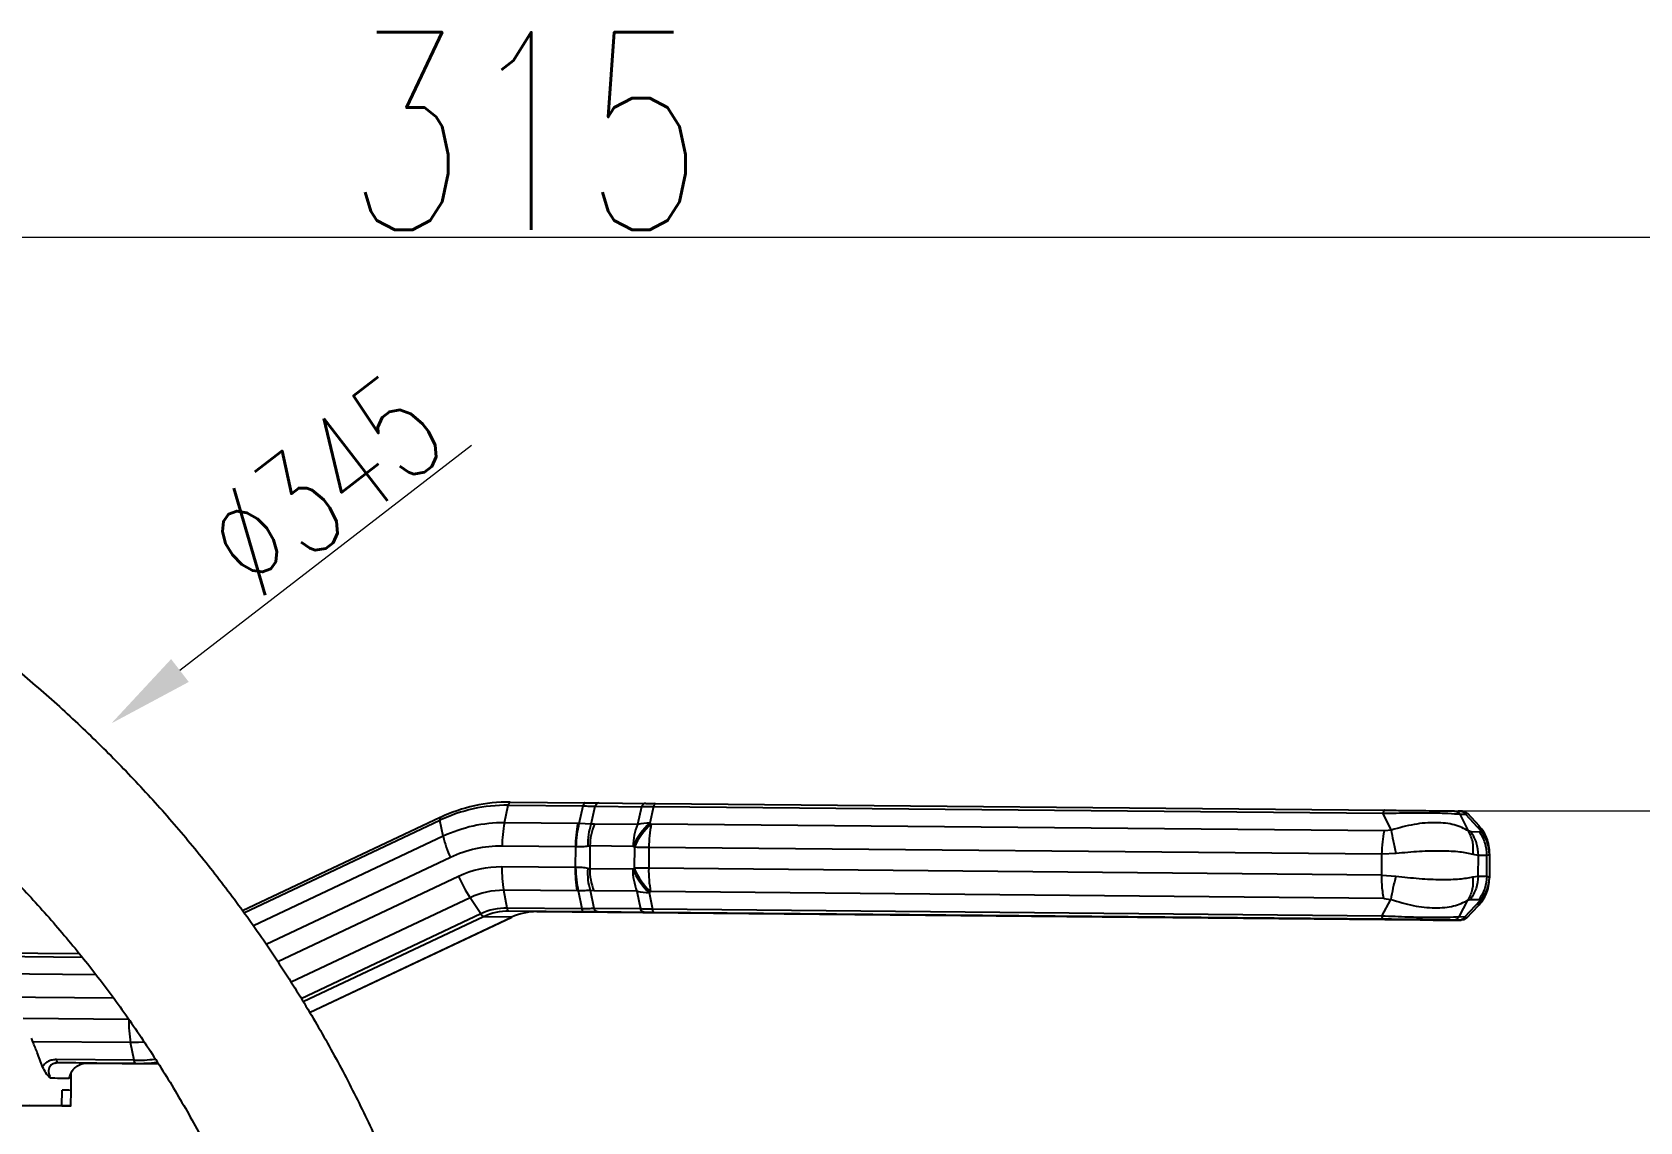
# Model space of a CAD drawing. Header units: millimetres. Extents: x 2344 to 4024, y 1094 to 2282.
# Drawn here: x 3033.4 to 3219.2, y 1496.1 to 1622 of the extents above; entities that cross this region are included whole.
import ezdxf

# ---------------------------------------------------------------- set-up
doc = ezdxf.new("R2010")
doc.units = ezdxf.units.MM
doc.layers.add('AM_5', color=3, linetype='Continuous', lineweight=25)
doc.layers.add('标注', color=3, linetype='Continuous', lineweight=13)
doc.styles.add('SLDTEXTSTYLE1', font='txt.shx', dxfattribs={"width": 0.7, "bigfont": 'gbcbig.shx'})
doc.dimstyles.new('SLDDIMSTYLE12$0', dxfattribs={"dimtxt": 12, "dimasz": 10, "dimexe": 0, "dimexo": 0.0625, "dimgap": 0.875, "dimtad": 1, "dimdec": 1, "dimlfac": 1.8, "dimrnd": 1e-09, "dimzin": 12, "dimdsep": 46, "dimtxsty": 'SLDTEXTSTYLE1', "dimcen": 0.09, "dimdle": 8.16, "dimclrd": 3, "dimclre": 3, "dimadec": 0, "dimazin": 3, "dimtfac": 1, "dimtdec": 1, "dimtofl": 0, "dimtmove": 0, "dimatfit": 3, "dimfxl": 0, "dimfrac": 2, "dimtolj": 1, "dimlwd": 5, "dimlwe": 5, "dimarcsym": 0})
doc.dimstyles.new('SLDDIMSTYLE12$3', dxfattribs={"dimtxt": 12, "dimasz": 10, "dimexe": 0, "dimexo": 0.0625, "dimgap": 0.875, "dimtad": 1, "dimdec": 1, "dimlfac": 1.8, "dimrnd": 1e-09, "dimzin": 12, "dimdsep": 46, "dimtxsty": 'SLDTEXTSTYLE1', "dimcen": 0.09, "dimdle": 8.16, "dimclrd": 3, "dimclre": 3, "dimadec": 0, "dimazin": 3, "dimtfac": 1, "dimtdec": 1, "dimtofl": 0, "dimtmove": 0, "dimatfit": 3, "dimfxl": 0, "dimfrac": 2, "dimtolj": 1, "dimlwd": 5, "dimlwe": 5, "dimarcsym": 0})

# ---------------------------------------------------------------- blocks, each defined once
blk = doc.blocks.new('*D64')
at = {"layer": 'Defpoints', "color": 0, "transparency": 16777216}
for p in [(2933.73, 1598.29), (2933.73, 1430.36), (3247.75, 1420.49)]:
    blk.add_point(p, dxfattribs=at)
at = {"layer": '标注', "color": 3, "linetype": 'Continuous', "lineweight": 5, "transparency": 16777216}
for p, q in [((2933.73, 1430.42), (2933.73, 1598.29)), ((3237.75, 1598.29), (2943.73, 1598.29))]:
    blk.add_line(p, q, dxfattribs=at)
at = {"layer": '标注', "color": 3, "lineweight": 5, "transparency": 16777216}
blk.add_line((3247.75, 1420.55), (3247.75, 1598.29), dxfattribs=at)
at = {"layer": '标注', "color": 3, "transparency": 16777216}
for points in [[(2943.73, 1599.96), (2943.73, 1596.62), (2933.73, 1598.29)], [(3237.75, 1599.96), (3237.75, 1596.62), (3247.75, 1598.29)]]:
    blk.add_solid(points, dxfattribs=at)
at = {"layer": '标注', "color": 0, "transparency": 16777216, "insert": (3090.41, 1610.59), "char_height": 10, "attachment_point": 5, "style": 'SLDTEXTSTYLE1'}
blk.add_mtext('\\A1;{\\H2.28571x;315}', dxfattribs=at)
blk = doc.blocks.new('*D68')
at = {"layer": 'Defpoints', "color": 0, "transparency": 16777216}
for p in [(3197.74, 1532.02), (3467.94, 1532.02), (2933.73, 1430.36)]:
    blk.add_point(p, dxfattribs=at)
at = {"layer": '标注', "color": 3, "linetype": 'Continuous', "lineweight": 5, "transparency": 16777216}
for p, q in [((3197.8, 1532.02), (3467.94, 1532.02)), ((3467.94, 1440.36), (3467.94, 1522.02))]:
    blk.add_line(p, q, dxfattribs=at)
at = {"layer": '标注', "color": 3, "lineweight": 5, "transparency": 16777216}
blk.add_line((2933.8, 1430.36), (3467.94, 1430.36), dxfattribs=at)
at = {"layer": '标注', "color": 3, "transparency": 16777216}
for points in [[(3466.27, 1522.02), (3469.6, 1522.02), (3467.94, 1532.02)], [(3466.27, 1440.36), (3469.6, 1440.36), (3467.94, 1430.36)]]:
    blk.add_solid(points, dxfattribs=at)
at = {"layer": '标注', "color": 0, "transparency": 16777216, "insert": (3455.63, 1481.19), "char_height": 10, "attachment_point": 5, "rotation": 90, "style": 'SLDTEXTSTYLE1'}
blk.add_mtext('\\A1;{\\H2.28571x;115}', dxfattribs=at)
blk = doc.blocks.new('*D49')
at = {"layer": 'AM_5', "color": 3, "linetype": 'Continuous', "lineweight": 5, "transparency": 16777216}
blk.add_line((3084.19, 1574.25), (3050.51, 1548.25), dxfattribs=at)
at = {"layer": 'AM_5', "color": 3, "lineweight": 5, "transparency": 16777216}
for p, q in [((2983.13, 1496.32), (2983.31, 1496.32)), ((2983.22, 1496.23), (2983.22, 1496.41))]:
    blk.add_line(p, q, dxfattribs=at)
at = {"layer": 'AM_5', "color": 3, "transparency": 16777216}
blk.add_solid([(3049.49, 1549.57), (3051.53, 1546.93), (3042.59, 1542.14)], dxfattribs=at)
at = {"layer": 'Defpoints', "color": 0, "transparency": 16777216}
for p in [(3042.59, 1542.14), (2923.85, 1450.49)]:
    blk.add_point(p, dxfattribs=at)
at = {"layer": 'AM_5', "color": 0, "transparency": 16777216, "insert": (3067.11, 1569.75), "char_height": 12, "attachment_point": 5, "rotation": 37.6642, "style": 'SLDTEXTSTYLE1'}
blk.add_mtext('\\A1;%%C345', dxfattribs=at)

msp = doc.modelspace()

# ---------------------------------------------------------------- linework, layer by layer
at = {"color": 7, "linetype": 'Continuous', "lineweight": 25}
for p, q in [((3088.009, 1530.651), (3088.451, 1532.683)), ((3088.451, 1532.683), (3097.101, 1532.602)), ((3088.653, 1533.04), (3097.303, 1532.959)), ((3098.966, 1532.944), (3098.826, 1532.92)), ((3098.966, 1532.944), (3104.333, 1532.901)), ((3105.442, 1532.891), (3189.727, 1532.105)), ((3080.581, 1531.262), (3057.738, 1520.474)), ((3057.904, 1520.247), (3080.553, 1530.943)), ((3080.94, 1529.093), (3080.553, 1530.943)), ((3096.659, 1530.567), (3097.101, 1532.602)), ((3098.029, 1530.485), (3098.48, 1532.558)), ((3098.48, 1532.558), (3103.847, 1532.514)), ((3103.847, 1532.514), (3103.401, 1530.462)), ((3105.24, 1532.535), (3104.822, 1530.612)), ((3105.24, 1532.535), (3189.525, 1531.749)), ((3190.503, 1529.804), (3189.525, 1531.749)), ((3197.742, 1532.016), (3198.387, 1532.005)), ((3199.408, 1529.705), (3198.43, 1531.65)), ((3198.43, 1531.65), (3199.075, 1531.639)), ((3199.075, 1531.639), (3199.214, 1531.687)), ((3199.075, 1531.639), (3200.854, 1529.68)), ((3199.214, 1531.687), (3199.246, 1531.698)), ((3200.667, 1530.258), (3199.31, 1531.753)), ((3080.94, 1529.093), (3059.008, 1518.736)), ((3096.484, 1530.572), (3088.009, 1530.651)), ((3096.659, 1530.567), (3096.484, 1530.572)), ((3098.029, 1530.485), (3096.659, 1530.567)), ((3098.424, 1530.502), (3098.029, 1530.485)), ((3103.401, 1530.462), (3098.424, 1530.502)), ((3104.973, 1530.5), (3104.822, 1530.612)), ((3189.688, 1529.711), (3104.973, 1530.5)), ((3190.503, 1529.804), (3189.688, 1529.711)), ((3199.707, 1529.599), (3199.408, 1529.705)), ((3200.699, 1529.582), (3199.707, 1529.599)), ((3200.59, 1530.269), (3200.615, 1530.214)), ((3200.615, 1530.214), (3200.854, 1529.68)), ((3200.854, 1529.68), (3200.699, 1529.582)), ((3096.209, 1527.876), (3087.734, 1527.955)), ((3096.209, 1527.876), (3096.185, 1525.476)), ((3097.89, 1527.972), (3097.864, 1525.351)), ((3102.867, 1527.931), (3097.89, 1527.972)), ((3103.018, 1527.82), (3102.867, 1527.931)), ((3103.018, 1527.82), (3102.995, 1525.42)), ((3104.698, 1527.805), (3104.674, 1525.405)), ((3189.413, 1527.015), (3104.698, 1527.805)), ((3191.041, 1527.101), (3189.413, 1527.015)), ((3081.762, 1526.639), (3060.478, 1516.588)), ((3096.185, 1525.476), (3087.711, 1525.555)), ((3096.273, 1525.478), (3096.185, 1525.476)), ((3097.864, 1525.351), (3097.667, 1525.373)), ((3102.841, 1525.311), (3097.864, 1525.351)), ((3102.995, 1525.42), (3102.841, 1525.311)), ((3189.39, 1524.615), (3104.674, 1525.405)), ((3189.39, 1524.615), (3189.413, 1527.015)), ((3200.545, 1526.891), (3199.946, 1527.002)), ((3200.521, 1524.491), (3200.545, 1526.891)), ((3201.537, 1526.874), (3200.545, 1526.891)), ((3201.514, 1524.474), (3201.537, 1526.874)), ((3201.846, 1526.969), (3201.537, 1526.874)), ((3201.86, 1524.284), (3201.888, 1527.047)), ((3082.713, 1524.454), (3061.813, 1514.584)), ((3189.39, 1524.615), (3191.015, 1524.498)), ((3199.92, 1524.399), (3200.521, 1524.491)), ((3200.521, 1524.491), (3201.514, 1524.474)), ((3201.514, 1524.474), (3201.821, 1524.366)), ((3084.031, 1521.992), (3063.358, 1512.229)), ((3085.262, 1520.127), (3084.031, 1521.992)), ((3096.407, 1522.772), (3087.932, 1522.851)), ((3088.333, 1520.804), (3087.932, 1522.851)), ((3096.983, 1520.723), (3096.581, 1522.773)), ((3098.363, 1520.744), (3097.953, 1522.832)), ((3098.347, 1522.808), (3097.953, 1522.832)), ((3103.324, 1522.767), (3098.347, 1522.808)), ((3103.324, 1522.767), (3103.73, 1520.7)), ((3104.896, 1522.701), (3104.742, 1522.592)), ((3104.742, 1522.592), (3105.122, 1520.655)), ((3189.611, 1521.911), (3104.896, 1522.701)), ((3189.407, 1519.869), (3190.423, 1521.802)), ((3189.611, 1521.911), (3190.423, 1521.802)), ((3198.312, 1519.77), (3199.328, 1521.703)), ((3200.775, 1521.678), (3198.957, 1519.759)), ((3199.328, 1521.703), (3199.629, 1521.8)), ((3199.629, 1521.8), (3200.622, 1521.782)), ((3200.775, 1521.678), (3200.522, 1521.133)), ((3200.622, 1521.782), (3200.775, 1521.678)), ((3085.262, 1520.127), (3064.511, 1510.327)), ((3085.603, 1519.796), (3064.742, 1509.944)), ((3065.486, 1508.717), (3088.827, 1519.74)), ((3065.49, 1508.711), (3088.855, 1519.745)), ((3088.827, 1519.74), (3085.603, 1519.796)), ((3096.983, 1520.723), (3088.333, 1520.804)), ((3097.178, 1520.36), (3088.528, 1520.44)), ((3091.753, 1520.384), (3088.528, 1520.44)), ((3091.753, 1520.384), (3193.819, 1519.433)), ((3103.73, 1520.7), (3098.363, 1520.744)), ((3104.208, 1520.302), (3098.841, 1520.345)), ((3189.407, 1519.869), (3105.122, 1520.655)), ((3189.602, 1519.506), (3105.317, 1520.292)), ((3198.957, 1519.759), (3198.312, 1519.77)), ((3199.186, 1519.663), (3198.957, 1519.759)), ((3199.191, 1519.633), (3200.571, 1521.089)), ((3200.522, 1521.133), (3200.497, 1521.08)), ((3197.617, 1519.417), (3197.264, 1519.422)), ((3198.261, 1519.406), (3197.617, 1519.417)), ((3023.606, 1515.287), (3039.205, 1515.142)), ((3038.908, 1515.503), (3028.659, 1515.598)), ((3040.78, 1513.09), (3024.722, 1513.24)), ((3042.868, 1510.373), (3025.581, 1510.534)), ((3032.382, 1508.07), (3044.592, 1507.956)), ((3044.814, 1505.252), (3033.512, 1505.358)), ((3045.215, 1503.205), (3044.814, 1505.252)), ((3036.081, 1502.886), (3036.417, 1502.953)), ((3045.215, 1503.205), (3036.262, 1503.288)), ((3045.41, 1502.842), (3036.456, 1502.925)), ((3037.93, 1499.732), (3037.951, 1501.761)), ((3039.681, 1502.869), (3047.998, 1502.791)), ((3047.995, 1502.797), (3045.41, 1502.842)), ((3036.867, 1497.958), (3036.885, 1499.758)), ((3037.913, 1497.932), (3037.93, 1499.732))]:
    msp.add_line(p, q, dxfattribs=at)
at = {"color": 7, "linetype": 'Continuous', "lineweight": 25, "flags": 128}
for points in [[(3088.653, 1533.04), (3088.625, 1533.034), (3088.596, 1533.017), (3088.568, 1532.987), (3088.541, 1532.947), (3088.516, 1532.895), (3088.492, 1532.833), (3088.471, 1532.762), (3088.451, 1532.683)], [(3080.581, 1531.262), (3080.561, 1531.247), (3080.545, 1531.22), (3080.535, 1531.183), (3080.531, 1531.136), (3080.532, 1531.08), (3080.54, 1531.016), (3080.553, 1530.943)], [(3080.609, 1531.268), (3080.582, 1531.263), (3080.581, 1531.262)], [(3104.698, 1527.805), (3104.469, 1527.807), (3104.245, 1527.809), (3104.025, 1527.811), (3103.81, 1527.813), (3103.602, 1527.815), (3103.4, 1527.816), (3103.205, 1527.818), (3103.018, 1527.82)], [(3104.674, 1525.405), (3104.445, 1525.407), (3104.221, 1525.409), (3104.001, 1525.411), (3103.786, 1525.413), (3103.578, 1525.415), (3103.376, 1525.417), (3103.181, 1525.418), (3102.995, 1525.42)], [(3088.528, 1520.44), (3088.5, 1520.447), (3088.471, 1520.465), (3088.444, 1520.496), (3088.418, 1520.537), (3088.394, 1520.59), (3088.371, 1520.652), (3088.351, 1520.724), (3088.333, 1520.804)], [(3088.827, 1519.74), (3088.854, 1519.745), (3088.855, 1519.745)], [(3046.365, 1505.313), (3045.724, 1505.27), (3044.814, 1505.252)], [(3045.41, 1502.842), (3045.381, 1502.848), (3045.353, 1502.867), (3045.326, 1502.897), (3045.3, 1502.939), (3045.276, 1502.991), (3045.253, 1503.053), (3045.233, 1503.125), (3045.215, 1503.205)], [(3036.867, 1497.958), (3037.519, 1497.945), (3037.86, 1497.936), (3037.884, 1497.929), (3037.593, 1497.926), (3036.988, 1497.926), (3036.078, 1497.929), (3034.873, 1497.935), (3033.387, 1497.945), (3031.638, 1497.957), (3029.645, 1497.972), (3027.433, 1497.99), (3025.027, 1498.011), (3022.613, 1498.032)], [(3033.132, 1498.012), (3034.66, 1497.992), (3035.91, 1497.973), (3036.867, 1497.958)]]:
    msp.add_lwpolyline(points, dxfattribs=at)
at = {"color": 7, "linetype": 'Continuous', "lineweight": 25}
for centre, radius, start, end in [((3088.295, 1514.592), 18.092, 89.50598, 115.33797), ((3088.494, 1514.614), 18.427, 89.50598, 115.33797), ((3087.87, 1514.458), 16.193, 89.50598, 115.33797), ((3093.769, 1532.027), 13.161, 192.87983, 204.16502), ((3101.41, 1527.922), 13.676, 168.49211, 179.86263), ((3109.885, 1527.843), 13.676, 168.49211, 179.86263), ((3104.206, 1527.962), 6.315, 156.27767, 179.90907), ((3109.909, 1524.85), 7.686, 131.4371, 156.36499), ((3109.183, 1527.921), 6.315, 156.27771, 179.9091), ((3110.06, 1524.738), 7.686, 131.43697, 156.365), ((3104.728, 1524.697), 5.916, 89.09076, 102.96484), ((3118.374, 1527.772), 13.676, 168.49211, 179.86256), ((3087.617, 1514.275), 13.681, 89.50598, 115.33797), ((3087.612, 1514.109), 11.447, 89.50599, 115.33796), ((3101.441, 1525.317), 13.732, 179.00735, 190.34641), ((3109.915, 1525.238), 13.732, 179.00735, 190.34641), ((3104.197, 1525.236), 6.334, 178.96403, 202.54985), ((3109.174, 1525.196), 6.334, 178.96401, 202.54981), ((3109.965, 1528.267), 7.713, 202.54175, 227.38207), ((3110.118, 1528.376), 7.713, 202.54174, 227.38226), ((3118.404, 1525.167), 13.732, 179.00745, 190.34642), ((3097.947, 1531.025), 16.591, 203.3322, 212.98961), ((3087.855, 1513.917), 8.934, 89.50599, 115.33797), ((3104.759, 1528.539), 5.947, 256.04222, 269.8406), ((3088.273, 1513.768), 7.036, 89.50598, 115.33797), ((3085.872, 1520.415), 0.675, 205.23062, 246.45974), ((3088.47, 1513.74), 6.701, 89.50598, 115.33797), ((3091.695, 1513.684), 6.701, 89.50598, 115.33797), ((3058.322, 1507.719), 13.732, 179.00735, 190.34641), ((3045.382, 1521.182), 17.977, 269.46721, 277.13383), ((3045.58, 1521.152), 18.311, 269.46742, 277.09332), ((3032.298, 1252.754), 248.397, 88.75198, 89.25514), ((3033.74, 1253.976), 248.964, 88.63245, 89.37469), ((3036.829, 1476.742), 23.016, 87.25703, 89.86151)]:
    msp.add_arc(centre, radius, start, end, dxfattribs=at)
for points, knots in [([(2782.105, 1453.029), (2781.937, 1451.848), (2781.46, 1448.487), (2780.892, 1442.919), (2780.491, 1436.328), (2780.378, 1429.725), (2780.548, 1423.123), (2781.002, 1416.535), (2781.74, 1409.973), (2782.76, 1403.448), (2784.059, 1396.973), (2785.636, 1390.56), (2787.488, 1384.221), (2789.611, 1377.968), (2792.001, 1371.812), (2794.654, 1365.764), (2797.565, 1359.837), (2800.728, 1354.04), (2804.138, 1348.384), (2807.789, 1342.881), (2811.672, 1337.54), (2815.783, 1332.371), (2820.112, 1327.384), (2824.651, 1322.588), (2829.393, 1317.992), (2834.328, 1313.604), (2839.448, 1309.432), (2844.743, 1305.485), (2850.202, 1301.77), (2855.817, 1298.293), (2861.576, 1295.061), (2867.468, 1292.08), (2873.484, 1289.355), (2879.611, 1286.892), (2885.839, 1284.695), (2892.156, 1282.768), (2898.549, 1281.115), (2905.008, 1279.739), (2911.52, 1278.641), (2918.073, 1277.826), (2924.656, 1277.293), (2931.255, 1277.044), (2937.859, 1277.08), (2944.455, 1277.399), (2951.031, 1278.003), (2957.575, 1278.889), (2964.075, 1280.055), (2970.519, 1281.501), (2976.895, 1283.223), (2983.19, 1285.217), (2989.394, 1287.481), (2995.494, 1290.01), (3001.48, 1292.799), (3007.341, 1295.843), (3013.065, 1299.137), (3018.642, 1302.674), (3024.061, 1306.447), (3029.313, 1310.451), (3034.387, 1314.677), (3039.275, 1319.118), (3043.968, 1323.765), (3048.456, 1328.609), (3052.731, 1333.642), (3056.785, 1338.855), (3060.612, 1344.238), (3064.203, 1349.78), (3067.552, 1355.471), (3070.653, 1361.302), (3073.5, 1367.26), (3076.088, 1373.336), (3078.412, 1379.518), (3080.467, 1385.793), (3082.251, 1392.152), (3083.759, 1398.581), (3084.989, 1405.07), (3085.939, 1411.605), (3086.606, 1418.175), (3086.99, 1424.768), (3087.089, 1431.371), (3086.905, 1437.972), (3086.436, 1444.559), (3085.684, 1451.12), (3084.65, 1457.643), (3083.337, 1464.114), (3081.746, 1470.524), (3079.88, 1476.859), (3077.744, 1483.108), (3075.34, 1489.259), (3072.674, 1495.3), (3069.751, 1501.222), (3066.575, 1507.012), (3063.153, 1512.66), (3059.49, 1518.155), (3055.595, 1523.488), (3051.474, 1528.648), (3047.134, 1533.626), (3042.584, 1538.412), (3037.832, 1542.998), (3032.887, 1547.375), (3027.758, 1551.535), (3022.455, 1555.471), (3016.988, 1559.175), (3011.366, 1562.639), (3005.6, 1565.859), (2999.701, 1568.827), (2993.679, 1571.539), (2987.547, 1573.989), (2981.314, 1576.172), (2974.994, 1578.086), (2968.596, 1579.725), (2962.135, 1581.087), (2955.62, 1582.17), (2949.065, 1582.972), (2942.482, 1583.49), (2935.882, 1583.725), (2929.278, 1583.675), (2922.683, 1583.341), (2916.108, 1582.724), (2909.565, 1581.823), (2903.068, 1580.643), (2896.627, 1579.183), (2890.256, 1577.448), (2883.965, 1575.439), (2877.766, 1573.162), (2871.671, 1570.62), (2865.691, 1567.818), (2859.837, 1564.761), (2854.12, 1561.455), (2848.551, 1557.906), (2843.14, 1554.121), (2837.896, 1550.106), (2832.831, 1545.869), (2827.953, 1541.418), (2823.27, 1536.761), (2818.793, 1531.906), (2814.529, 1526.864), (2810.486, 1521.642), (2806.671, 1516.252), (2803.092, 1510.702), (2799.755, 1505.003), (2796.667, 1499.166), (2793.832, 1493.201), (2791.258, 1487.12), (2788.947, 1480.933), (2786.905, 1474.653), (2785.135, 1468.291), (2783.643, 1461.858), (2782.68, 1456.758), (2782.225, 1453.806), (2782.105, 1453.029)], [0, 0, 0, 0, 0.00371707, 0.01057073, 0.01742476, 0.02427878, 0.03113281, 0.03798684, 0.04484087, 0.0516949, 0.05854893, 0.06540296, 0.07225699, 0.07911102, 0.08596505, 0.09281907, 0.0996731, 0.10652713, 0.11338116, 0.12023519, 0.12708922, 0.13394325, 0.14079728, 0.14765131, 0.15450534, 0.16135937, 0.1682134, 0.17506743, 0.18192146, 0.18877549, 0.19562952, 0.20248355, 0.20933758, 0.21619161, 0.22304564, 0.22989967, 0.2367537, 0.24360773, 0.25046176, 0.25731579, 0.26416982, 0.27102385, 0.27787788, 0.28473191, 0.29158594, 0.29843997, 0.305294, 0.31214803, 0.31900206, 0.32585609, 0.33271012, 0.33956415, 0.34641818, 0.35327221, 0.36012624, 0.36698027, 0.3738343, 0.38068833, 0.38754236, 0.39439639, 0.40125042, 0.40810445, 0.41495848, 0.42181251, 0.42866653, 0.43552056, 0.44237459, 0.44922862, 0.45608265, 0.46293668, 0.46979071, 0.47664474, 0.48349877, 0.4903528, 0.49720683, 0.50406086, 0.51091488, 0.51776891, 0.52462294, 0.53147697, 0.538331, 0.54518503, 0.55203906, 0.55889309, 0.56574712, 0.57260114, 0.57945517, 0.5863092, 0.59316323, 0.60001726, 0.60687129, 0.61372532, 0.62057935, 0.62743338, 0.63428741, 0.64114144, 0.64799547, 0.6548495, 0.66170352, 0.66855755, 0.67541158, 0.68226561, 0.68911964, 0.69597367, 0.7028277, 0.70968173, 0.71653576, 0.72338979, 0.73024382, 0.73709785, 0.74395188, 0.75080591, 0.75765994, 0.76451397, 0.771368, 0.77822203, 0.78507606, 0.79193009, 0.79878412, 0.80563816, 0.81249219, 0.81934622, 0.82620025, 0.83305428, 0.83990831, 0.84676234, 0.85361637, 0.8604704, 0.86732443, 0.87417846, 0.88103249, 0.88788652, 0.89474054, 0.90159457, 0.9084486, 0.91530263, 0.92215666, 0.92901069, 0.93586472, 0.94271875, 0.94957278, 0.95642681, 0.96328084, 0.97013487, 0.9769889, 0.98384293, 0.99069696, 0.99755098, 1, 1, 1, 1]), ([(2901.589, 1561.789), (2903.018, 1562.136), (2906.455, 1562.971), (2911.972, 1563.973), (2918.115, 1564.837), (2924.294, 1565.41), (2930.491, 1565.701), (2936.695, 1565.707), (2942.893, 1565.43), (2949.072, 1564.868), (2955.219, 1564.024), (2961.321, 1562.899), (2967.364, 1561.496), (2973.337, 1559.817), (2979.227, 1557.866), (2985.021, 1555.648), (2990.707, 1553.166), (2996.274, 1550.426), (3001.709, 1547.434), (3007.002, 1544.196), (3012.14, 1540.719), (3017.114, 1537.01), (3021.913, 1533.078), (3026.526, 1528.929), (3030.944, 1524.573), (3035.159, 1520.02), (3039.16, 1515.278), (3042.939, 1510.358), (3046.489, 1505.269), (3049.803, 1500.024), (3052.872, 1494.632), (3055.691, 1489.105), (3058.254, 1483.455), (3060.555, 1477.693), (3062.59, 1471.832), (3064.354, 1465.883), (3065.843, 1459.86), (3067.056, 1453.776), (3067.986, 1447.642), (3068.643, 1441.471), (3068.985, 1435.278), (3069.105, 1430.995), (3069.03, 1428.784), (3069.025, 1428.638)], [0, 0, 0, 0, 0.0178666, 0.0430042, 0.0681417, 0.0932792, 0.1184167, 0.1435543, 0.1686918, 0.1938293, 0.2189668, 0.2441044, 0.2692419, 0.2943794, 0.319517, 0.3446545, 0.369792, 0.3949295, 0.4200671, 0.4452046, 0.4703421, 0.4954797, 0.5206172, 0.5457547, 0.5708923, 0.5960298, 0.6211673, 0.6463048, 0.6714424, 0.6965799, 0.7217174, 0.746855, 0.7719925, 0.79713, 0.8222676, 0.8474051, 0.8725426, 0.8976802, 0.9228177, 0.9479552, 0.9730928, 0.9982303, 1, 1, 1, 1]), ([(3098.835, 1532.92), (3098.596, 1532.924), (3098.117, 1532.932), (3097.532, 1532.937), (3097.239, 1532.939)], [0, 0, 0, 0, 0.4996452, 1, 1, 1, 1]), ([(3098.826, 1532.92), (3098.826, 1532.92), (3098.779, 1532.912), (3098.691, 1532.847), (3098.57, 1532.73), (3098.51, 1532.615), (3098.48, 1532.558)], [0, 0, 0, 0, 0.0017927, 0.3345285, 0.6672642, 1, 1, 1, 1]), ([(3104.333, 1532.901), (3104.526, 1532.899), (3104.866, 1532.896), (3105.268, 1532.893), (3105.442, 1532.891)], [0, 0, 0, 0, 0.56777287, 1, 1, 1, 1]), ([(3097.101, 1532.602), (3097.349, 1532.599), (3097.853, 1532.591), (3098.269, 1532.569), (3098.48, 1532.558)], [0, 0, 0, 0, 0.4914989, 1, 1, 1, 1]), ([(3103.847, 1532.514), (3104.063, 1532.522), (3104.491, 1532.537), (3104.992, 1532.536), (3105.24, 1532.535)], [0, 0, 0, 0, 0.5049534, 1, 1, 1, 1]), ([(3189.525, 1531.749), (3190.542, 1531.773), (3192.428, 1531.817), (3195.127, 1531.816), (3197.299, 1531.762), (3198.035, 1531.689), (3198.43, 1531.65)], [0, 0, 0, 0, 0.2702915, 0.5008839, 0.7316205, 1, 1, 1, 1]), ([(3189.727, 1532.105), (3190.431, 1532.099), (3191.741, 1532.086), (3193.661, 1532.067), (3195.381, 1532.048), (3196.908, 1532.029), (3197.45, 1532.021), (3197.742, 1532.016)], [0, 0, 0, 0, 0.2085412, 0.3881399, 0.5544367, 0.759769, 1, 1, 1, 1]), ([(3198.387, 1532.005), (3198.527, 1532.002), (3198.789, 1531.997), (3198.652, 1531.995), (3198.294, 1531.997), (3198.22, 1531.997)], [0, 0, 0, 0, 0.4801719, 0.8934495, 1, 1, 1, 1]), ([(3199.258, 1531.733), (3199.19, 1531.797), (3199.056, 1531.922), (3198.767, 1531.95), (3198.625, 1531.964)], [0, 0, 0, 0, 0.5097921, 1, 1, 1, 1]), ([(3096.296, 1527.873), (3096.326, 1528.359), (3096.384, 1529.331), (3096.567, 1530.155), (3096.659, 1530.567)], [0, 0, 0, 0, 0.5, 1, 1, 1, 1]), ([(3097.693, 1527.952), (3097.689, 1528.406), (3097.681, 1529.311), (3097.913, 1530.094), (3098.029, 1530.485)], [0, 0, 0, 0, 0.5008043, 1, 1, 1, 1]), ([(3199.408, 1529.705), (3198.902, 1529.97), (3197.895, 1530.499), (3195.659, 1530.735), (3193.122, 1530.552), (3191.378, 1530.054), (3190.503, 1529.804)], [0, 0, 0, 0, 0.2509209, 0.5000162, 0.7490448, 1, 1, 1, 1]), ([(3191.041, 1527.101), (3190.931, 1527.591), (3190.711, 1528.572), (3190.572, 1529.393), (3190.503, 1529.804)], [0, 0, 0, 0, 0.5000005, 1, 1, 1, 1]), ([(3199.946, 1527.002), (3199.965, 1527.488), (3200.005, 1528.465), (3199.607, 1529.29), (3199.408, 1529.705)], [0, 0, 0, 0, 0.4968674, 1, 1, 1, 1]), ([(3201.85, 1527.121), (3201.836, 1527.428), (3201.808, 1528.049), (3201.525, 1528.946), (3201.131, 1529.715), (3200.766, 1530.118), (3200.613, 1530.288)], [0, 0, 0, 0, 0.26375908, 0.53347488, 0.80335861, 1, 1, 1, 1]), ([(3201.846, 1526.969), (3201.797, 1527.459), (3201.697, 1528.439), (3201.135, 1529.266), (3200.854, 1529.68)], [0, 0, 0, 0, 0.5000008, 1, 1, 1, 1]), ([(3096.296, 1527.873), (3096.28, 1527.874), (3096.251, 1527.875), (3096.222, 1527.876), (3096.209, 1527.876)], [0, 0, 0, 0, 0.5601455, 1, 1, 1, 1]), ([(3097.693, 1527.952), (3097.473, 1527.917), (3097.041, 1527.847), (3096.542, 1527.864), (3096.296, 1527.873)], [0, 0, 0, 0, 0.5083155, 1, 1, 1, 1]), ([(3097.89, 1527.972), (3097.854, 1527.971), (3097.789, 1527.969), (3097.722, 1527.958), (3097.693, 1527.952)], [0, 0, 0, 0, 0.5576718, 1, 1, 1, 1]), ([(3199.946, 1527.002), (3199.473, 1527.105), (3198.53, 1527.309), (3196.321, 1527.413), (3193.757, 1527.362), (3191.948, 1527.188), (3191.041, 1527.101)], [0, 0, 0, 0, 0.2509207, 0.5000162, 0.7490448, 1, 1, 1, 1]), ([(3097.667, 1525.373), (3097.448, 1525.413), (3097.017, 1525.49), (3096.518, 1525.482), (3096.273, 1525.478)], [0, 0, 0, 0, 0.5080063, 1, 1, 1, 1]), ([(3096.581, 1522.773), (3096.498, 1523.188), (3096.332, 1524.017), (3096.292, 1524.991), (3096.273, 1525.478)], [0, 0, 0, 0, 0.50000001, 1, 1, 1, 1]), ([(3097.953, 1522.832), (3097.845, 1523.227), (3097.628, 1524.016), (3097.654, 1524.922), (3097.667, 1525.373)], [0, 0, 0, 0, 0.5008044, 1, 1, 1, 1]), ([(3189.611, 1521.911), (3189.53, 1522.429), (3189.399, 1523.272), (3189.392, 1524.242), (3189.39, 1524.615)], [0, 0, 0, 0, 0.6151611, 1, 1, 1, 1]), ([(3191.015, 1524.498), (3190.896, 1524.013), (3190.657, 1523.037), (3190.501, 1522.215), (3190.423, 1521.802)], [0, 0, 0, 0, 0.4968674, 1, 1, 1, 1]), ([(3191.015, 1524.498), (3191.921, 1524.393), (3193.725, 1524.183), (3196.288, 1524.077), (3198.499, 1524.13), (3199.445, 1524.309), (3199.92, 1524.399)], [0, 0, 0, 0, 0.2509552, 0.4999838, 0.7490793, 1, 1, 1, 1]), ([(3199.92, 1524.399), (3199.93, 1523.91), (3199.949, 1522.93), (3199.535, 1522.112), (3199.328, 1521.703)], [0, 0, 0, 0, 0.5000023, 1, 1, 1, 1]), ([(3200.518, 1521.062), (3200.675, 1521.23), (3201.049, 1521.626), (3201.459, 1522.388), (3201.76, 1523.279), (3201.801, 1523.9), (3201.821, 1524.207)], [0, 0, 0, 0, 0.197122, 0.4668532, 0.7364081, 1, 1, 1, 1]), ([(3201.82, 1524.366), (3201.762, 1523.881), (3201.643, 1522.904), (3201.065, 1522.088), (3200.775, 1521.678)], [0, 0, 0, 0, 0.4968674, 1, 1, 1, 1]), ([(3096.581, 1522.773), (3096.549, 1522.772), (3096.491, 1522.771), (3096.432, 1522.772), (3096.407, 1522.772)], [0, 0, 0, 0, 0.5599931, 1, 1, 1, 1]), ([(3097.953, 1522.832), (3097.953, 1522.832), (3097.753, 1522.823), (3097.323, 1522.806), (3096.827, 1522.784), (3096.581, 1522.773)], [0, 0, 0, 0, 0.0000072, 0.5039068, 1, 1, 1, 1]), ([(3190.423, 1521.802), (3191.293, 1521.534), (3193.027, 1521.001), (3195.56, 1520.763), (3197.801, 1520.948), (3198.818, 1521.451), (3199.328, 1521.703)], [0, 0, 0, 0, 0.2509552, 0.4999838, 0.7490792, 1, 1, 1, 1]), ([(3098.363, 1520.744), (3098.15, 1520.736), (3097.734, 1520.721), (3097.229, 1520.722), (3096.983, 1520.723)], [0, 0, 0, 0, 0.5117113, 1, 1, 1, 1]), ([(3098.841, 1520.345), (3098.583, 1520.347), (3098.076, 1520.351), (3097.473, 1520.357), (3097.178, 1520.36)], [0, 0, 0, 0, 0.5097088, 1, 1, 1, 1]), ([(3105.122, 1520.655), (3104.874, 1520.659), (3104.373, 1520.666), (3103.946, 1520.689), (3103.73, 1520.7)], [0, 0, 0, 0, 0.4950465, 1, 1, 1, 1]), ([(3105.317, 1520.292), (3105.096, 1520.294), (3104.695, 1520.298), (3104.359, 1520.3), (3104.208, 1520.302)], [0, 0, 0, 0, 0.5508938, 1, 1, 1, 1]), ([(3198.312, 1519.77), (3197.912, 1519.743), (3197.171, 1519.691), (3194.984, 1519.69), (3192.291, 1519.746), (3190.415, 1519.826), (3189.407, 1519.869)], [0, 0, 0, 0, 0.2705363, 0.5011773, 0.7319034, 1, 1, 1, 1]), ([(3198.554, 1519.462), (3198.665, 1519.468), (3198.946, 1519.483), (3199.082, 1519.602), (3199.164, 1519.674)], [0, 0, 0, 0, 0.3929542, 1, 1, 1, 1]), ([(3197.264, 1519.422), (3197.113, 1519.424), (3196.742, 1519.43), (3195.644, 1519.444), (3194.035, 1519.462), (3191.926, 1519.484), (3190.416, 1519.498), (3189.602, 1519.506)], [0, 0, 0, 0, 0.1348294, 0.3312516, 0.5130994, 0.7375566, 1, 1, 1, 1]), ([(3193.819, 1519.433), (3194.495, 1519.426), (3195.754, 1519.415), (3197.23, 1519.403), (3198.248, 1519.396), (3198.732, 1519.396), (3198.426, 1519.402), (3198.261, 1519.406)], [0, 0, 0, 0, 0.2085412, 0.3881399, 0.5544367, 0.759769, 1, 1, 1, 1]), ([(3033.512, 1505.358), (3033.481, 1505.434), (3033.425, 1505.571), (3033.375, 1505.716), (3033.353, 1505.779)], [0, 0, 0, 0, 0.5613069, 1, 1, 1, 1]), ([(3034.635, 1502.47), (3034.436, 1503.015), (3034.082, 1503.98), (3033.685, 1504.939), (3033.512, 1505.358)], [0, 0, 0, 0, 0.5638275, 1, 1, 1, 1]), ([(3036.262, 1503.288), (3036.091, 1503.28), (3035.751, 1503.263), (3035.296, 1503.101), (3034.902, 1502.842), (3034.726, 1502.598), (3034.635, 1502.47)], [0, 0, 0, 0, 0.2428985, 0.4817256, 0.7308225, 1, 1, 1, 1]), ([(3036.399, 1502.951), (3036.382, 1502.972), (3036.345, 1503.013), (3036.298, 1503.13), (3036.274, 1503.236), (3036.262, 1503.288)], [0, 0, 0, 0, 0.3310183, 0.6655091, 1, 1, 1, 1]), ([(3036.457, 1502.925), (3036.437, 1502.926), (3036.418, 1502.926), (3036.4, 1502.951), (3036.399, 1502.951)], [0, 0, 0, 0, 0.989725, 1, 1, 1, 1]), ([(3035.527, 1501.129), (3035.356, 1501.31), (3035.04, 1501.644), (3034.763, 1502.21), (3034.635, 1502.47)], [0, 0, 0, 0, 0.54060427, 1, 1, 1, 1]), ([(3036.086, 1502.883), (3036.008, 1502.863), (3035.83, 1502.816), (3035.612, 1502.671), (3035.364, 1502.375), (3035.263, 1501.836), (3035.432, 1501.383), (3035.527, 1501.129)], [0, 0, 0, 0, 0.08684435, 0.20009834, 0.32159235, 0.62007321, 1, 1, 1, 1]), ([(3036.456, 1502.925), (3036.344, 1502.925), (3036.213, 1502.924), (3036.102, 1502.888), (3036.086, 1502.883)], [0, 0, 0, 0, 0.8531109, 1, 1, 1, 1]), ([(3037.708, 1501.092), (3037.774, 1501.343), (3037.891, 1501.791), (3038.315, 1502.322), (3038.728, 1502.618), (3039.039, 1502.764), (3039.366, 1502.855), (3039.575, 1502.864), (3039.681, 1502.869)], [0, 0, 0, 0, 0.3361377, 0.600486, 0.7079626, 0.8081701, 0.9019917, 1, 1, 1, 1])]:
    msp.add_open_spline(points, degree=3, knots=knots, dxfattribs=at)
for points in [[(3097.303, 1532.959), (3097.284, 1532.955), (3097.245, 1532.946), (3097.19, 1532.872), (3097.14, 1532.76), (3097.114, 1532.655), (3097.101, 1532.602)], [(3104.333, 1532.901), (3104.286, 1532.896), (3104.191, 1532.887), (3104.057, 1532.807), (3103.937, 1532.685), (3103.877, 1532.571), (3103.847, 1532.514)], [(3105.442, 1532.891), (3105.423, 1532.887), (3105.384, 1532.878), (3105.329, 1532.804), (3105.279, 1532.693), (3105.253, 1532.587), (3105.24, 1532.535)], [(3189.727, 1532.105), (3189.708, 1532.101), (3189.669, 1532.092), (3189.614, 1532.019), (3189.564, 1531.907), (3189.538, 1531.801), (3189.525, 1531.749)], [(3197.742, 1532.016), (3197.809, 1532.011), (3197.942, 1532), (3198.131, 1531.924), (3198.301, 1531.81), (3198.387, 1531.703), (3198.43, 1531.65)], [(3198.387, 1532.005), (3198.453, 1532), (3198.587, 1531.989), (3198.776, 1531.913), (3198.946, 1531.798), (3199.032, 1531.692), (3199.075, 1531.639)], [(3189.413, 1527.015), (3189.429, 1527.501), (3189.461, 1528.474), (3189.612, 1529.298), (3189.688, 1529.711)], [(3200.545, 1526.891), (3200.511, 1527.378), (3200.443, 1528.352), (3199.952, 1529.183), (3199.707, 1529.599)], [(3201.537, 1526.874), (3201.503, 1527.361), (3201.435, 1528.335), (3200.945, 1529.166), (3200.699, 1529.582)], [(3200.521, 1524.491), (3200.478, 1524.005), (3200.39, 1523.033), (3199.883, 1522.211), (3199.629, 1521.8)], [(3201.514, 1524.474), (3201.47, 1523.988), (3201.382, 1523.016), (3200.875, 1522.193), (3200.622, 1521.782)], [(3097.178, 1520.36), (3097.159, 1520.365), (3097.121, 1520.375), (3097.067, 1520.45), (3097.019, 1520.564), (3096.995, 1520.67), (3096.983, 1520.723)], [(3098.841, 1520.345), (3098.794, 1520.351), (3098.699, 1520.362), (3098.567, 1520.446), (3098.449, 1520.57), (3098.391, 1520.686), (3098.363, 1520.744)], [(3104.208, 1520.302), (3104.161, 1520.307), (3104.066, 1520.319), (3103.934, 1520.402), (3103.816, 1520.527), (3103.759, 1520.642), (3103.73, 1520.7)], [(3105.317, 1520.292), (3105.298, 1520.297), (3105.26, 1520.307), (3105.206, 1520.382), (3105.158, 1520.496), (3105.134, 1520.602), (3105.122, 1520.655)], [(3189.602, 1519.506), (3189.583, 1519.511), (3189.544, 1519.521), (3189.491, 1519.597), (3189.443, 1519.71), (3189.419, 1519.816), (3189.407, 1519.869)], [(3197.617, 1519.417), (3197.683, 1519.421), (3197.817, 1519.429), (3198.007, 1519.502), (3198.179, 1519.613), (3198.268, 1519.718), (3198.312, 1519.77)], [(3198.261, 1519.406), (3198.328, 1519.41), (3198.462, 1519.418), (3198.652, 1519.491), (3198.824, 1519.602), (3198.913, 1519.707), (3198.957, 1519.759)]]:
    msp.add_open_spline(points, degree=3, dxfattribs=at)

# ---------------------------------------------------------------- dimensions: what is measured, and where the dimension line sits
at = {"layer": 'AM_5'}
dim = msp.add_diameter_dim_2p(p1=(2923.85, 1450.489), p2=(3042.591, 1542.143), text='%%C345', dimstyle='SLDDIMSTYLE12$3', override={"dimlfac": 1, "dimpost": ''}, dxfattribs=at)
dim.commit()
dim.dimension.update_dxf_attribs({"geometry": '*D49', "text_midpoint": (3067.106, 1569.751)})
at = {"layer": '标注'}
dim = msp.add_linear_dim(base=(2933.734, 1598.29), p1=(3247.753, 1420.492), p2=(2933.734, 1430.362), text='{\\H2.28571x;315}', dimstyle='SLDDIMSTYLE12$0', override={"dimtxt": 10, "dimtdec": 3, "dimtzin": 0}, dxfattribs=at)
dim.commit()
dim.dimension.update_dxf_attribs({"geometry": '*D64', "text_midpoint": (3090.412, 1598.29), "dimtype": 160})
dim = msp.add_linear_dim(base=(3467.936, 1532.016), p1=(2933.734, 1430.362), p2=(3197.742, 1532.016), angle=90, text='{\\H2.28571x;115}', dimstyle='SLDDIMSTYLE12$0', override={"dimtxt": 10, "dimtdec": 3, "dimtzin": 0}, dxfattribs=at)
dim.commit()
dim.dimension.update_dxf_attribs({"geometry": '*D68', "text_midpoint": (3455.633, 1481.189)})

doc.saveas('drawing.dxf')
